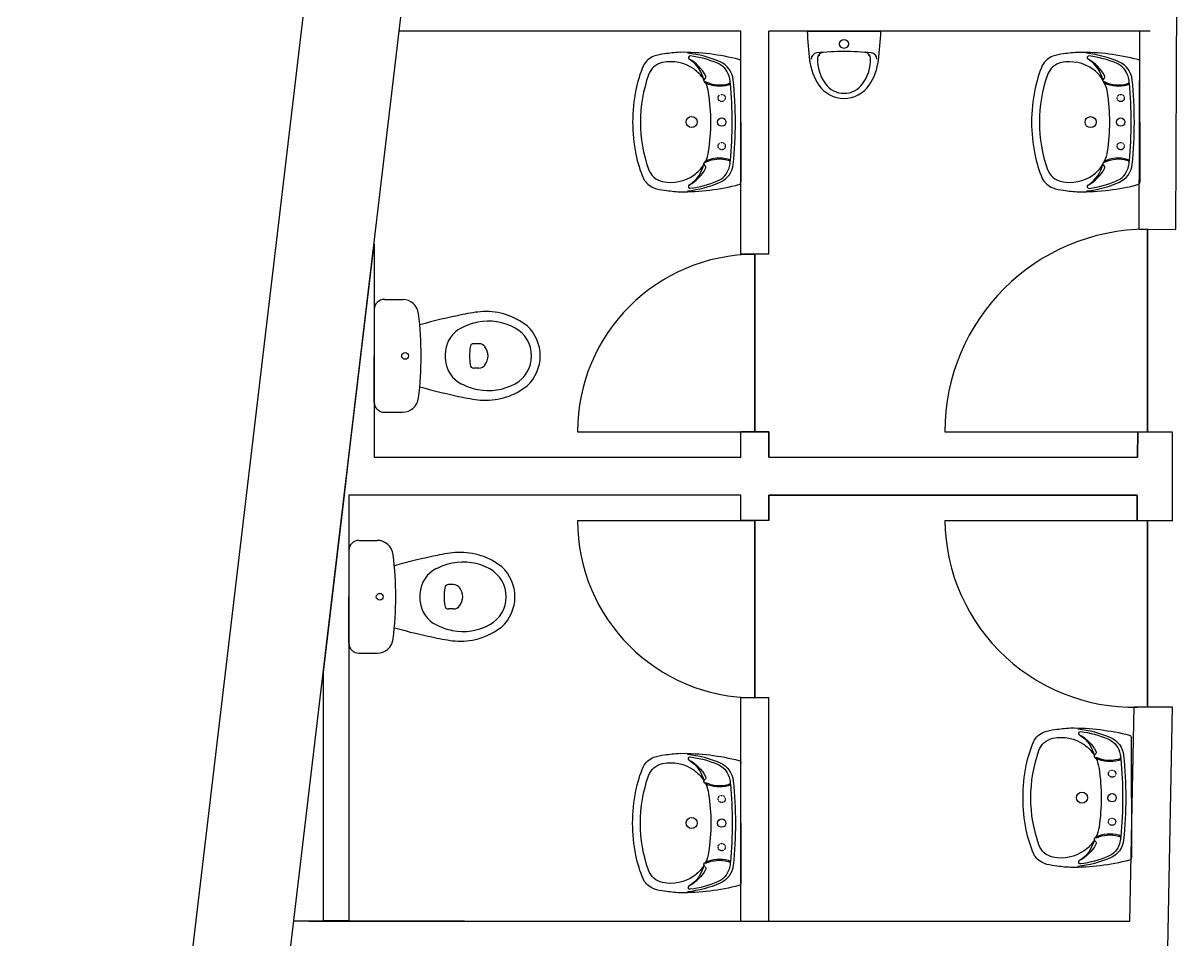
# Model space of a CAD drawing. Header units: millimetres. Extents: x 88 to 97873, y 32 to 55088.
# Drawn here: x 88 to 4624, y 12719 to 16325 of the extents above; entities that cross this region are included whole.
import ezdxf

# ---------------------------------------------------------------- set-up
doc = ezdxf.new("R2010")
doc.units = ezdxf.units.MM
doc.header["$LTSCALE"] = 0.3
doc.linetypes.add('RAYITAS', pattern=[0.375, 0.25, -0.125])
doc.layers.add('Ligação exterior', color=171, linetype='Continuous')
doc.layers.add('Planta', color=7, linetype='Continuous')

# ---------------------------------------------------------------- blocks, each defined once
blk = doc.blocks.new('piso 0')
at = {"layer": 'Planta', "color": 7, "linetype": 'Continuous'}
for p, q in [((2086.7, 23937.8), (87.6, 7063.1)), ((1783.4, 18137.8), (518.8, 7463.1)), ((4475.6, 15515), (4478.6, 16293.1))]:
    blk.add_line(p, q, dxfattribs=at)
at = {"layer": 'Planta', "color": 7, "ltscale": 0.05}
for p, q in [((4620.2, 15513.9), (4624.1, 16542.3)), ((2910.1, 15413.3), (2910.1, 16293.1)), ((3019.8, 15415.8), (3019.8, 16293.1)), ((3170.8, 16293.1), (3460, 16293.1)), ((3276.8, 16293.1), (3307.8, 16293.1)), ((4475.6, 15515), (4620.2, 15513.9)), ((4507.8, 14717.9), (4507.8, 15514.8)), ((4507.8, 15514.8), (4507.8, 14717.9)), ((1368.4, 14618.2), (1468.1, 15455.6)), ((1468.1, 15455.6), (1468.1, 14618.2)), ((3019.8, 15415.8), (2910.1, 15415.8)), ((2965, 14717.9), (2965, 15415.8)), ((2965, 15415.8), (2965, 14717.9)), ((2267.4, 14717.9), (2965, 14717.9)), ((2910.1, 14618.2), (2910.1, 14717.9)), ((3019.8, 14717.9), (2910.1, 14717.9)), ((2910.1, 14618.2), (2910.1, 14717.9)), ((2910.1, 14717.9), (3019.8, 14717.9)), ((3019.8, 14618.2), (3019.8, 14717.9)), ((3019.8, 14717.9), (3019.8, 14618.2)), ((3711.4, 14717.9), (4507.8, 14717.9)), ((4469, 14618.1), (4469.8, 14717.9)), ((4469.8, 14717.9), (4605.1, 14717.9)), ((4469.8, 14717.9), (4605.1, 14717.9)), ((4469.8, 14717.9), (4605.1, 14717.9)), ((4605.1, 14717.9), (4605.1, 14368.2)), ((4605.1, 14717.9), (4605.1, 14368.2)), ((1350.8, 14468.6), (1368.4, 14618.2)), ((1468.1, 14618.2), (2910.1, 14618.2)), ((3019.8, 14618.2), (4469, 14618.1)), ((3019.8, 14618.2), (4469, 14618.1)), ((1268.7, 13772.7), (1350.8, 14468.6)), ((1368.4, 14468.6), (1368.4, 12794.3)), ((2910.1, 14468.6), (1368.4, 14468.6)), ((1368.4, 14468.6), (1368.4, 12794.3)), ((2910.1, 14368.9), (2910.1, 14468.6)), ((2910.1, 14368.9), (2910.1, 14468.6)), ((3019.8, 14468.6), (4467.9, 14468.5)), ((3019.8, 14368.9), (3019.8, 14468.6)), ((4467.9, 14468.5), (3019.8, 14468.6)), ((3019.8, 14468.6), (3019.8, 14368.9)), ((4467.2, 14369.2), (4467.9, 14468.5)), ((2267.4, 14368.9), (2965, 14368.9)), ((3019.8, 14368.9), (2910.1, 14368.9)), ((3019.8, 14368.9), (2910.1, 14368.9)), ((2965, 14368.9), (2965, 13671)), ((2965, 13671), (2965, 14368.9)), ((3711.4, 14368.9), (4507.8, 14368.9)), ((4467.2, 14369.2), (4605.1, 14368.2)), ((4605.1, 14368.2), (4467.2, 14369.2)), ((4507.8, 14368.9), (4507.8, 13636)), ((4507.8, 13636), (4507.8, 14368.9)), ((1268.7, 12794.3), (1268.7, 13772.7)), ((2910.2, 12793.7), (2910.1, 13671)), ((3019.8, 13671), (2910.1, 13671)), ((3019.9, 12793.7), (3019.8, 13671)), ((4438.6, 12793.7), (4455.5, 13636.4)), ((4455.5, 13636.4), (4606, 13636.4)), ((4606, 13636.4), (4473.8, 7063.1)), ((1823.3, 12793.7), (1153.2, 12793.2)), ((1211.1, 12793.7), (2965.1, 12793.7)), ((1368.4, 12794.3), (1268.7, 12794.3)), ((1268.7, 12794.3), (1268.7, 12794.3)), ((1823.3, 12793.7), (4438.6, 12793.7))]:
    blk.add_line(p, q, dxfattribs=at)
at = {"layer": 'Planta', "color": 7}
for p, q in [((2910.1, 16293.1), (1565.9, 16293.1)), ((4519.1, 16293.1), (3019.8, 16293.1)), ((4469.8, 14717.9), (4469, 14618.1)), ((4469.8, 14717.9), (4469, 14618.1)), ((4467.9, 14468.5), (4467.2, 14369.2)), ((4455.5, 13636.4), (4605.1, 13635.3)), ((1823.3, 12793.9), (1153.2, 12793.4)), ((1823.3, 12793.9), (1153.2, 12793.4))]:
    blk.add_line(p, q, dxfattribs=at)
at = {"layer": 'Planta'}
for p, q in [((2910.1, 15935.9), (2910.1, 16171.6)), ((2910.1, 15935.9), (2910.1, 16171.6)), ((4478.6, 15935.7), (4478.6, 16171.4)), ((2910.1, 15935.9), (2910.1, 15700.2)), ((2910.1, 15935.9), (2910.1, 15700.2)), ((4478.6, 15935.7), (4478.6, 15700)), ((1468.1, 15198.4), (1468.1, 15016.4)), ((1508, 15238.2), (1579.4, 15238.2)), ((1879.9, 15064.3), (1859.8, 15064.3)), ((1468.1, 14834.5), (1468.1, 15016.4)), ((1879.9, 14968.6), (1859.8, 14968.6)), ((1508, 14794.6), (1579.4, 14794.6)), ((1408.3, 14290.8), (1479.7, 14290.8)), ((1368.4, 14250.9), (1368.4, 14069)), ((1780.2, 14116.8), (1760.1, 14116.8)), ((1368.4, 13887), (1368.4, 14069)), ((1780.2, 14021.1), (1760.1, 14021.1)), ((1408.3, 13847.1), (1479.7, 13847.1)), ((4445, 13278.8), (4445, 13514.5)), ((2910.1, 13179.1), (2910.1, 13414.8)), ((4445, 13278.8), (4445, 13043.1)), ((2910.1, 13179.1), (2910.1, 12943.4))]:
    blk.add_line(p, q, dxfattribs=at)
at = {"layer": 'Planta', "color": 7, "ltscale": 0.05}
blk.add_circle((3315.4, 16243.2), 17.4, dxfattribs=at)
at = {"layer": 'Planta', "linetype": 'RAYITAS'}
for centre in [(2834.4, 16030.5), (2834.4, 16030.5), (4402.9, 16030.4), (2834.4, 15841.2), (2834.4, 15841.2), (4402.9, 15841.1), (4369.2, 13373.5), (2834.4, 13273.8), (4369.2, 13184.2), (2834.4, 13084.5)]:
    blk.add_circle(centre, 14.2, dxfattribs=at)
at = {"layer": 'Planta'}
for centre, radius in [((2716.1, 15935.9), 21.8), ((2716.1, 15935.9), 21.8), ((2834.4, 15935.9), 16.6), ((2834.4, 15935.9), 16.6), ((4284.6, 15935.7), 21.8), ((4402.9, 15935.7), 16.6), ((1589.7, 15016.4), 13.5), ((1589.7, 15016.4), 13.5), ((1490, 14069), 13.5), ((1490, 14069), 13.5), ((4250.9, 13278.8), 21.8), ((4369.2, 13278.8), 16.6), ((2716.1, 13179.1), 21.8), ((2834.4, 13179.1), 16.6)]:
    blk.add_circle(centre, radius, dxfattribs=at)
at = {"layer": 'Planta', "color": 7, "ltscale": 0.05}
for centre, radius, start, end in [((4565.7, 16346.2), 1395.8, 182.1803, 186.902), ((2065.2, 16346.2), 1395.8, 353.098, 357.8197), ((3210.8, 16182.8), 24.9, 96.1787, 179.6284), ((3315.4, 15216.3), 997, 90, 96.1787), ((3235.8, 16185.1), 24.9, 94.7005, 178.5474), ((3266.6, 16188.7), 49.9, 162.6845, 170.4634), ((3315.4, 15216.3), 997, 83.8213, 90), ((3395.1, 16185.1), 24.9, 1.4526, 85.2995), ((3364.3, 16188.7), 49.9, 9.5366, 17.3155), ((3420, 16182.8), 24.9, 0.3716, 83.8213), ((3397.7, 16204.8), 219.3, 186.902, 214.3731), ((3370.3, 16181.7), 159.5, 178.5474, 216.6603), ((3260.5, 16181.7), 159.5, 323.3397, 1.4526), ((3233.1, 16204.8), 219.3, 325.6269, 353.098), ((3315.4, 16148.5), 119.6, 214.3731, 270), ((3315.4, 16138.6), 89.7, 215.476, 270), ((3315.4, 16138.6), 89.7, 270, 324.524), ((3315.4, 16148.5), 119.6, 270, 325.6269), ((4507.8, 14717.9), 796.4, 90, 180), ((2965, 14717.9), 697.5, 90, 180), ((2965, 14368.9), 697.5, 180, 270), ((4455.4, 14378.6), 744, 180.7474, 274.0428)]:
    blk.add_arc(centre, radius, start, end, dxfattribs=at)
at = {"layer": 'Planta'}
for centre, radius, start, end in [((1508, 15198.4), 39.9, 90, 180), ((1579.4, 15174.4), 63.8, 6.7931, 90), ((252.7, 15016.4), 1399.8, 0, 6.7931), ((2315.2, 12737.1), 2492.5, 101.5744, 105.544), ((1942.4, 14594.4), 598.2, 94.3794, 102.2907), ((1917.8, 14937.6), 215.4, 60.8839, 101.6195), ((1907.1, 14931.9), 259.2, 51.2869, 92.3028), ((1862.9, 15023.4), 115.3, 117.4027, 173.7581), ((1924.6, 14904.4), 249.3, 101.6195, 117.4027), ((1961.6, 15016.4), 125.2, 0, 60.8839), ((1961.6, 15016.4), 159.5, 0, 47.5638), ((1859.8, 15049.3), 15, 90, 173.3508), ((1879.9, 15034.4), 29.9, 36.8699, 90), ((252.7, 15016.4), 1399.8, 353.2069, 0), ((1926.7, 15016.4), 179.5, 173.7581, 180), ((1926.7, 15016.4), 179.5, 180, 186.2419), ((2142.1, 15016.4), 299.1, 173.3508, 180), ((2142.1, 15016.4), 299.1, 180, 186.6492), ((1855.9, 15016.4), 59.8, 0, 36.8699), ((1855.9, 15016.4), 59.8, 323.1301, 0), ((1961.6, 15016.4), 125.2, 299.1161, 0), ((1961.6, 15016.4), 159.5, 312.4362, 0), ((1862.9, 15009.4), 115.3, 186.2419, 242.5973), ((1859.8, 14983.5), 15, 186.6492, 270), ((1879.9, 14998.5), 29.9, 270, 323.1301), ((2315.2, 17295.8), 2492.5, 254.456, 258.4256), ((1924.6, 15128.4), 249.3, 242.5973, 258.3805), ((1917.8, 15095.2), 215.4, 258.3805, 299.1161), ((1907.1, 15100.9), 259.2, 267.6972, 308.7131), ((1508, 14834.5), 39.9, 180, 270), ((1579.4, 14858.4), 63.8, 270, 353.2069), ((1942.4, 15438.4), 598.2, 257.7093, 265.6206), ((1408.3, 14250.9), 39.9, 90, 180), ((1479.7, 14227), 63.8, 6.7931, 90), ((153, 14069), 1399.8, 0, 6.7931), ((2215.5, 11789.6), 2492.5, 101.5744, 105.544), ((1824.9, 13957), 249.3, 101.6195, 117.4027), ((1842.7, 13647), 598.2, 94.3794, 102.2907), ((1818.1, 13990.2), 215.4, 60.8839, 101.6195), ((1807.4, 13984.4), 259.2, 51.2869, 92.3028), ((1763.2, 14075.9), 115.3, 117.4027, 173.7581), ((1861.9, 14069), 125.2, 0, 60.8839), ((1861.9, 14069), 159.5, 0, 47.5638), ((1760.1, 14101.9), 15, 90, 173.3508), ((1780.2, 14086.9), 29.9, 36.8699, 90), ((153, 14069), 1399.8, 353.2069, 0), ((1827, 14069), 179.5, 173.7581, 180), ((1827, 14069), 179.5, 180, 186.2419), ((2042.4, 14069), 299.1, 173.3508, 180), ((2042.4, 14069), 299.1, 180, 186.6492), ((1756.2, 14069), 59.8, 0, 36.8699), ((1756.2, 14069), 59.8, 323.1301, 0), ((1861.9, 14069), 125.2, 299.1161, 0), ((1861.9, 14069), 159.5, 312.4362, 0), ((1763.2, 14062), 115.3, 186.2419, 242.5973), ((1760.1, 14036), 15, 186.6492, 270), ((1780.2, 14051), 29.9, 270, 323.1301), ((2215.5, 16348.3), 2492.5, 254.456, 258.4256), ((1824.9, 14180.9), 249.3, 242.5973, 258.3805), ((1818.1, 14147.7), 215.4, 258.3805, 299.1161), ((1807.4, 14153.5), 259.2, 267.6972, 308.7131), ((1408.3, 13887), 39.9, 180, 270), ((1479.7, 13910.9), 63.8, 270, 353.2069), ((1842.7, 14490.9), 598.2, 257.7093, 265.6206)]:
    blk.add_arc(centre, radius, start, end, dxfattribs=at)
for centre, major_axis, ratio, start_param, end_param in [((2630.6, 16013.7), (-193.2, 0), 0.991171, -1.460672, -1.24133), ((2630.6, 16013.7), (-193.2, 0), 0.991171, -1.460672, -1.24133), ((2709.9, 15514.8), (-702.6, 0), 0.991171, -1.51511, -1.427145), ((2709.9, 15514.8), (-702.6, 0), 0.991171, -1.51511, -1.427145), ((2679.6, 15339.7), (-878.2, 0), 0.991171, 4.456115, 4.722453), ((2679.6, 15339.7), (-878.2, 0), 0.991171, 4.456115, 4.722453), ((2651.9, 15774), (439.1, 0), 0.991171, 1.158681, 1.460257), ((2651.9, 15774), (439.1, 0), 0.991171, 1.158681, 1.460257), ((2709.9, 16189.5), (7.03, 0), 0.991171, 1.433222, 4.210127), ((2709.9, 16189.5), (7.03, 0), 0.991171, 1.433222, 4.210127), ((2651.9, 15774.1), (430.1, 0), 0.991171, 1.174735, 1.433222), ((2651.9, 15774.1), (430.1, 0), 0.991171, 1.174735, 1.433222), ((4199.1, 16013.5), (-193.2, 0), 0.991171, -1.460672, -1.24133), ((4278.4, 15514.6), (-702.6, 0), 0.991171, -1.51511, -1.427145), ((4248.2, 15339.5), (-878.2, 0), 0.991171, 4.456115, 4.722453), ((4220.4, 15773.9), (439.1, 0), 0.991171, 1.158681, 1.460257), ((4278.4, 16189.4), (7.03, 0), 0.991171, 1.433222, 4.210127), ((4220.4, 15773.9), (430.1, 0), 0.991171, 1.174735, 1.433222), ((3012.8, 15957.1), (526.9, 0), 0.991171, 2.746985, 2.93858), ((3012.8, 15957.1), (526.9, 0), 0.991171, 2.746985, 2.93858), ((2596.5, 16121.8), (79, 0), 0.991171, 1.938746, 2.662646), ((2596.5, 16121.8), (79, 0), 0.991171, 1.938746, 2.662646), ((2617.1, 16097.4), (-74.6, 0), 0.991171, -1.368013, -0.334623), ((2617.1, 16097.4), (-74.6, 0), 0.991171, -1.368013, -0.334623), ((2633.9, 16016.4), (158.1, 0), 0.991171, 0.959706, 1.77358), ((2633.9, 16016.4), (158.1, 0), 0.991171, 0.959706, 1.77358), ((2629.1, 16043.8), (-160.7, 0), 0.991171, 3.629687, 4.20966), ((2633.9, 16072.6), (133.4, 0), 0.991171, 0.20352, 0.995013), ((2629.1, 16043.8), (-160.7, 0), 0.991171, 3.629687, 4.20966), ((2633.9, 16072.6), (133.4, 0), 0.991171, 0.20352, 0.995013), ((2787.3, 16095.2), (-79, 0), 0.991171, 3.419351, 4.316328), ((2787.3, 16095.2), (-79, 0), 0.991171, 3.419351, 4.316328), ((2792.8, 16093.5), (-87.4, 0), 0.991171, 3.242292, 4.300273), ((2792.8, 16093.5), (-87.4, 0), 0.991171, 3.242292, 4.300273), ((2899.6, 16171.6), (-10.5, 0), 0.991171, 3.141593, 4.456115), ((2899.6, 16171.6), (-10.5, 0), 0.991171, 3.141593, 4.456115), ((4581.3, 15956.9), (526.9, 0), 0.991171, 2.746985, 2.93858), ((4165, 16121.6), (79, 0), 0.991171, 1.938746, 2.662646), ((4185.6, 16097.2), (-74.6, 0), 0.991171, -1.368013, -0.334623), ((4202.4, 16016.2), (158.1, 0), 0.991171, 0.959706, 1.77358), ((4197.6, 16043.7), (-160.7, 0), 0.991171, 3.629687, 4.20966), ((4202.4, 16072.4), (133.4, 0), 0.991171, 0.20352, 0.995013), ((4355.9, 16095), (-79, 0), 0.991171, 3.419351, 4.316328), ((4361.3, 16093.3), (-87.4, 0), 0.991171, 3.242292, 4.300273), ((4468.1, 16171.4), (-10.5, 0), 0.991171, 3.141593, 4.456115), ((3085.8, 15935.9), (-570.8, 0), 0.991171, -0.334623, 0), ((3085.8, 15935.9), (-570.8, 0), 0.991171, -0.334623, 0), ((2644, 16030.7), (140.5, 0), 0.991171, 0.554363, 0.959706), ((2644, 16030.7), (140.5, 0), 0.991171, 0.554363, 0.959706), ((2775.1, 16099.3), (10.5, 0), 0.991171, 2.226149, 4.280464), ((2775.1, 16099.3), (10.5, 0), 0.991171, 2.226149, 4.280464), ((2763.3, 16114.5), (8.78, 0), 0.991171, -0.915444, 0.488094), ((2763.3, 16114.5), (8.78, 0), 0.991171, -0.915444, 0.488094), ((2711.3, 16073.7), (158.1, 0), 0.991171, 0.128663, 0.277758), ((2711.3, 16073.7), (158.1, 0), 0.991171, 0.128663, 0.277758), ((4654.3, 15935.7), (-570.8, 0), 0.991171, -0.334623, 0), ((4212.5, 16030.5), (140.5, 0), 0.991171, 0.554363, 0.959706), ((4343.6, 16099.1), (10.5, 0), 0.991171, 2.226149, 4.280464), ((4331.8, 16114.3), (8.78, 0), 0.991171, -0.915444, 0.488094), ((4279.8, 16073.5), (158.1, 0), 0.991171, 0.128663, 0.277758), ((3142.9, 15935.9), (-658.7, 0), 0.991171, -0.194973, 0), ((3142.9, 15935.9), (-658.7, 0), 0.991171, -0.194973, 0), ((2771.9, 16092.5), (0.961, 0.961), 1, 0.321209, 2.567077), ((2771.9, 16092.5), (0.961, 0.961), 1, 0.321209, 2.567077), ((2825.8, 16208.4), (-131.7, 0), 0.991171, 1.138661, 1.836617), ((2825.8, 16208.4), (-131.7, 0), 0.991171, 1.138661, 1.836617), ((2644, 16030.7), (-140.5, 0), 0.991171, 3.289265, 3.577621), ((2644, 16030.7), (-140.5, 0), 0.991171, 3.289265, 3.577621), ((2825.8, 16208.4), (-127.3, 0), 0.991171, 1.138661, 1.836617), ((2825.8, 16208.4), (-127.3, 0), 0.991171, 1.138661, 1.836617), ((2858.1, 16096.9), (10.5, 0), 0.991171, -1.455804, -0.307044), ((2858.1, 16096.9), (10.5, 0), 0.991171, -1.455804, -0.307044), ((2857.7, 16092.4), (-10.5, 0), 0.991171, 1.836617, 3.270256), ((2857.7, 16092.4), (-10.5, 0), 0.991171, 1.836617, 3.270256), ((1219.5, 15935.9), (-1656.3, 0), 0.991171, 3.141593, 3.234819), ((1219.5, 15935.9), (-1656.3, 0), 0.991171, 3.141593, 3.234819), ((1219.5, 15935.9), (1668.6, 0), 0.991171, 0, 0.100699), ((1219.5, 15935.9), (1668.6, 0), 0.991171, 0, 0.100699), ((4711.4, 15935.7), (-658.7, 0), 0.991171, -0.194973, 0), ((4340.4, 16092.4), (0.961, 0.961), 1, 0.321209, 2.567077), ((4394.3, 16208.2), (-131.7, 0), 0.991171, 1.138661, 1.836617), ((4212.5, 16030.5), (-140.5, 0), 0.991171, 3.289265, 3.577621), ((4394.3, 16208.2), (-127.3, 0), 0.991171, 1.138661, 1.836617), ((4426.6, 16096.8), (10.5, 0), 0.991171, -1.455804, -0.307044), ((4426.2, 16092.3), (-10.5, 0), 0.991171, 1.836617, 3.270256), ((2788.1, 15935.7), (-1656.3, 0), 0.991171, 3.141593, 3.234819), ((2788.1, 15935.7), (1668.6, 0), 0.991171, 0, 0.100699), ((2001.2, 15935.9), (-790.4, 0), 0.991171, 3.141593, 3.289265), ((2001.2, 15935.9), (-790.4, 0), 0.991171, 3.141593, 3.289265), ((3569.7, 15935.7), (-790.4, 0), 0.991171, 3.141593, 3.289265), ((3142.9, 15935.9), (658.7, 0), 0.991171, 3.141593, 3.336566), ((3142.9, 15935.9), (658.7, 0), 0.991171, 3.141593, 3.336566), ((3085.8, 15935.9), (570.8, 0), 0.991171, 3.141593, 3.476216), ((3085.8, 15935.9), (570.8, 0), 0.991171, 3.141593, 3.476216), ((2001.2, 15935.9), (790.4, 0), 0.991171, -0.147672, 0), ((2001.2, 15935.9), (790.4, 0), 0.991171, -0.147672, 0), ((1219.5, 15935.9), (1656.3, 0), 0.991171, -0.093227, 0), ((1219.5, 15935.9), (1656.3, 0), 0.991171, -0.093227, 0), ((1219.5, 15935.9), (-1668.6, 0), 0.991171, 3.040894, 3.141593), ((1219.5, 15935.9), (-1668.6, 0), 0.991171, 3.040894, 3.141593), ((4711.4, 15935.7), (658.7, 0), 0.991171, 3.141593, 3.336566), ((4654.3, 15935.7), (570.8, 0), 0.991171, 3.141593, 3.476216), ((3569.7, 15935.7), (790.4, 0), 0.991171, -0.147672, 0), ((2788.1, 15935.7), (1656.3, 0), 0.991171, -0.093227, 0), ((2788.1, 15935.7), (-1668.6, 0), 0.991171, 3.040894, 3.141593), ((3012.8, 15914.7), (-526.9, 0), 0.991171, 0.203013, 0.394608), ((3012.8, 15914.7), (-526.9, 0), 0.991171, 0.203013, 0.394608), ((2825.8, 15663.4), (131.7, 0), 0.991171, 1.304975, 2.002931), ((2825.8, 15663.4), (131.7, 0), 0.991171, 1.304975, 2.002931), ((2644, 15841.1), (140.5, 0), 0.991171, -0.436028, -0.147672), ((2644, 15841.1), (140.5, 0), 0.991171, -0.436028, -0.147672), ((2825.8, 15663.4), (127.3, 0), 0.991171, 1.304975, 2.002931), ((2825.8, 15663.4), (127.3, 0), 0.991171, 1.304975, 2.002931), ((2857.7, 15779.3), (10.5, 0), 0.991171, -0.128663, 1.304975), ((2857.7, 15779.3), (10.5, 0), 0.991171, -0.128663, 1.304975), ((4581.3, 15914.5), (-526.9, 0), 0.991171, 0.203013, 0.394608), ((4394.3, 15663.3), (131.7, 0), 0.991171, 1.304975, 2.002931), ((4212.5, 15840.9), (140.5, 0), 0.991171, -0.436028, -0.147672), ((4394.3, 15663.3), (127.3, 0), 0.991171, 1.304975, 2.002931), ((4426.2, 15779.2), (10.5, 0), 0.991171, -0.128663, 1.304975), ((2617.1, 15774.4), (74.6, 0), 0.991171, 3.476216, 4.509606), ((2617.1, 15774.4), (74.6, 0), 0.991171, 3.476216, 4.509606), ((2633.9, 15799.2), (-133.4, 0), 0.991171, 2.14658, 2.938073), ((2633.9, 15799.2), (-133.4, 0), 0.991171, 2.14658, 2.938073), ((2629.1, 15828), (160.7, 0), 0.991171, -1.068067, -0.488094), ((2629.1, 15828), (160.7, 0), 0.991171, -1.068067, -0.488094), ((2644, 15841.1), (-140.5, 0), 0.991171, 2.181887, 2.587229), ((2644, 15841.1), (-140.5, 0), 0.991171, 2.181887, 2.587229), ((2775.1, 15772.5), (-10.5, 0), 0.991171, -1.138872, 0.915444), ((2775.1, 15772.5), (-10.5, 0), 0.991171, -1.138872, 0.915444), ((2763.3, 15757.3), (-8.78, 0), 0.991171, 2.653498, 4.057036), ((2763.3, 15757.3), (-8.78, 0), 0.991171, 2.653498, 4.057036), ((2771.9, 15779.3), (-0.961, 0.961), 1, 0.574515, 2.820384), ((2771.9, 15779.3), (-0.961, 0.961), 1, 0.574515, 2.820384), ((2787.3, 15776.6), (79, 0), 0.991171, -1.174735, -0.277758), ((2787.3, 15776.6), (79, 0), 0.991171, -1.174735, -0.277758), ((2792.8, 15778.3), (87.4, 0), 0.991171, -1.158681, -0.100699), ((2792.8, 15778.3), (87.4, 0), 0.991171, -1.158681, -0.100699), ((2858.1, 15774.8), (-10.5, 0), 0.991171, 3.448637, 4.597396), ((2858.1, 15774.8), (-10.5, 0), 0.991171, 3.448637, 4.597396), ((2711.3, 15798.1), (-158.1, 0), 0.991171, 2.863834, 3.01293), ((2711.3, 15798.1), (-158.1, 0), 0.991171, 2.863834, 3.01293), ((4185.6, 15774.2), (74.6, 0), 0.991171, 3.476216, 4.509606), ((4202.4, 15799.1), (-133.4, 0), 0.991171, 2.14658, 2.938073), ((4197.6, 15827.8), (160.7, 0), 0.991171, -1.068067, -0.488094), ((4212.5, 15840.9), (-140.5, 0), 0.991171, 2.181887, 2.587229), ((4343.6, 15772.3), (-10.5, 0), 0.991171, -1.138872, 0.915444), ((4331.8, 15757.2), (-8.78, 0), 0.991171, 2.653498, 4.057036), ((4340.4, 15779.1), (-0.961, 0.961), 1, 0.574515, 2.820384), ((4355.9, 15776.5), (79, 0), 0.991171, -1.174735, -0.277758), ((4361.3, 15778.2), (87.4, 0), 0.991171, -1.158681, -0.100699), ((4426.6, 15774.7), (-10.5, 0), 0.991171, 3.448637, 4.597396), ((4279.8, 15797.9), (-158.1, 0), 0.991171, 2.863834, 3.01293), ((2596.5, 15750), (-79, 0), 0.991171, 0.478947, 1.202847), ((2596.5, 15750), (-79, 0), 0.991171, 0.478947, 1.202847), ((2633.9, 15855.4), (-158.1, 0), 0.991171, 1.368013, 2.181887), ((2633.9, 15855.4), (-158.1, 0), 0.991171, 1.368013, 2.181887), ((2651.9, 16097.8), (-439.1, 0), 0.991171, 1.681336, 1.982912), ((2651.9, 16097.8), (-439.1, 0), 0.991171, 1.681336, 1.982912), ((2651.9, 16097.7), (-430.1, 0), 0.991171, 1.708371, 1.966858), ((2651.9, 16097.7), (-430.1, 0), 0.991171, 1.708371, 1.966858), ((2899.6, 15700.2), (10.5, 0), 0.991171, -1.314522, 0), ((2899.6, 15700.2), (10.5, 0), 0.991171, -1.314522, 0), ((4165, 15749.9), (-79, 0), 0.991171, 0.478947, 1.202847), ((4202.4, 15855.2), (-158.1, 0), 0.991171, 1.368013, 2.181887), ((4220.4, 16097.6), (-439.1, 0), 0.991171, 1.681336, 1.982912), ((4220.4, 16097.5), (-430.1, 0), 0.991171, 1.708371, 1.966858), ((4468.1, 15700), (10.5, 0), 0.991171, -1.314522, 0), ((2630.6, 15858.1), (193.2, 0), 0.991171, 4.382923, 4.602265), ((2630.6, 15858.1), (193.2, 0), 0.991171, 4.382923, 4.602265), ((2709.9, 16357), (702.6, 0), 0.991171, 4.568738, 4.656703), ((2709.9, 16357), (702.6, 0), 0.991171, 4.568738, 4.656703), ((2679.6, 16532.1), (878.2, 0), 0.991171, 4.702325, 4.968663), ((2679.6, 16532.1), (878.2, 0), 0.991171, 4.702325, 4.968663), ((2709.9, 15682.3), (-7.03, 0), 0.991171, -1.068534, 1.708371), ((2709.9, 15682.3), (-7.03, 0), 0.991171, -1.068534, 1.708371), ((4199.1, 15858), (193.2, 0), 0.991171, 4.382923, 4.602265), ((4278.4, 16356.8), (702.6, 0), 0.991171, 4.568738, 4.656703), ((4248.2, 16532), (878.2, 0), 0.991171, 4.702325, 4.968663), ((4278.4, 15682.1), (-7.03, 0), 0.991171, -1.068534, 1.708371)]:
    blk.add_ellipse(centre, major_axis=major_axis, ratio=ratio, start_param=start_param, end_param=end_param, dxfattribs=at)
at = {"layer": 'Planta', "extrusion": (0, 0, -1)}
for centre, major_axis, ratio, start_param, end_param in [((4131.3, 13464.7), (79, 0), 0.991171, 3.620539, 4.344439), ((4165.4, 13356.6), (-193.2, 0), 0.991171, 1.24133, 1.460672), ((4168.7, 13359.3), (158.1, 0), 0.991171, 4.509606, 5.323479), ((4244.8, 12857.7), (-702.6, 0), 0.991171, 1.427145, 1.51511), ((4214.5, 12682.6), (-878.2, 0), 0.991171, 1.560732, 1.82707), ((4186.7, 13117), (439.1, 0), 0.991171, -1.460257, -1.158681), ((4244.8, 13532.4), (7.03, 0), 0.991171, 2.073058, 4.849963), ((4168.8, 13415.5), (133.4, 0), 0.991171, -0.995013, -0.20352), ((4163.9, 13386.8), (-160.7, 0), 0.991171, 2.073526, 2.653498), ((4186.7, 13117), (430.1, 0), 0.991171, -1.433222, -1.174735), ((4434.4, 13514.5), (-10.5, 0), 0.991171, 1.82707, 3.141593), ((4547.6, 13300), (526.9, 0), 0.991171, 3.344606, 3.5362), ((4151.9, 13440.3), (-74.6, 0), 0.991171, 0.334623, 1.368013), ((4178.8, 13373.6), (140.5, 0), 0.991171, -0.959706, -0.554363), ((4322.2, 13438.1), (-79, 0), 0.991171, 1.966858, 2.863834), ((4327.6, 13436.4), (-87.4, 0), 0.991171, 1.982912, 3.040894), ((2596.5, 13365), (79, 0), 0.991171, 3.620539, 4.344439), ((2630.6, 13256.9), (-193.2, 0), 0.991171, 1.24133, 1.460672), ((2709.9, 12758), (-702.6, 0), 0.991171, 1.427145, 1.51511), ((2679.6, 12582.9), (-878.2, 0), 0.991171, 1.560732, 1.82707), ((2651.9, 13017.2), (439.1, 0), 0.991171, -1.460257, -1.158681), ((2709.9, 13432.7), (7.03, 0), 0.991171, 2.073058, 4.849963), ((2651.9, 13017.3), (430.1, 0), 0.991171, -1.433222, -1.174735), ((4620.6, 13278.8), (-570.8, 0), 0.991171, 0, 0.334623), ((4309.9, 13442.2), (10.5, 0), 0.991171, 2.002721, 4.057036), ((4298.1, 13457.4), (8.78, 0), 0.991171, -0.488094, 0.915444), ((4306.7, 13435.4), (0.961, 0.961), 1, 3.716108, 5.961976), ((4360.7, 13551.3), (-131.7, 0), 0.991171, 4.446568, 5.144524), ((4178.8, 13373.6), (-140.5, 0), 0.991171, 2.705564, 2.993921), ((4360.7, 13551.3), (-127.3, 0), 0.991171, 4.446568, 5.144524), ((4392.9, 13439.9), (10.5, 0), 0.991171, 0.307044, 1.455804), ((4392.5, 13435.4), (-10.5, 0), 0.991171, 3.01293, 4.446568), ((4246.2, 13416.6), (158.1, 0), 0.991171, -0.277758, -0.128663), ((2754.4, 13278.8), (-1656.3, 0), 0.991171, 3.048366, 3.141593), ((2754.4, 13278.8), (1668.6, 0), 0.991171, -0.100699, 0), ((3012.8, 13200.3), (526.9, 0), 0.991171, 3.344606, 3.5362), ((2617.1, 13340.6), (-74.6, 0), 0.991171, 0.334623, 1.368013), ((2633.9, 13259.6), (158.1, 0), 0.991171, 4.509606, 5.323479), ((2633.9, 13315.8), (133.4, 0), 0.991171, -0.995013, -0.20352), ((2629.1, 13287.1), (-160.7, 0), 0.991171, 2.073526, 2.653498), ((2644, 13273.9), (140.5, 0), 0.991171, -0.959706, -0.554363), ((2787.3, 13338.4), (-79, 0), 0.991171, 1.966858, 2.863834), ((2792.8, 13336.7), (-87.4, 0), 0.991171, 1.982912, 3.040894), ((2899.6, 13414.8), (-10.5, 0), 0.991171, 1.82707, 3.141593), ((4677.7, 13278.8), (-658.7, 0), 0.991171, 0, 0.194973), ((3536, 13278.8), (-790.4, 0), 0.991171, 2.993921, 3.141593), ((3085.8, 13179.1), (-570.8, 0), 0.991171, 0, 0.334623), ((2775.1, 13342.5), (10.5, 0), 0.991171, 2.002721, 4.057036), ((2763.3, 13357.7), (8.78, 0), 0.991171, -0.488094, 0.915444), ((2711.3, 13316.9), (158.1, 0), 0.991171, -0.277758, -0.128663), ((1219.5, 13179.1), (1668.6, 0), 0.991171, -0.100699, 0), ((3142.9, 13179.1), (-658.7, 0), 0.991171, 0, 0.194973), ((2771.9, 13335.7), (0.961, 0.961), 1, 3.716108, 5.961976), ((2825.8, 13451.6), (-131.7, 0), 0.991171, 4.446568, 5.144524), ((2644, 13273.9), (-140.5, 0), 0.991171, 2.705564, 2.993921), ((2825.8, 13451.6), (-127.3, 0), 0.991171, 4.446568, 5.144524), ((2001.2, 13179.1), (-790.4, 0), 0.991171, 2.993921, 3.141593), ((2858.1, 13340.2), (10.5, 0), 0.991171, 0.307044, 1.455804), ((2857.7, 13335.7), (-10.5, 0), 0.991171, 3.01293, 4.446568), ((1219.5, 13179.1), (-1656.3, 0), 0.991171, 3.048366, 3.141593), ((4677.7, 13278.8), (658.7, 0), 0.991171, 2.946619, 3.141593), ((4620.6, 13278.8), (570.8, 0), 0.991171, 2.80697, 3.141593), ((3536, 13278.8), (790.4, 0), 0.991171, 0, 0.147672), ((2754.4, 13278.8), (1656.3, 0), 0.991171, 0, 0.093227), ((2754.4, 13278.8), (-1668.6, 0), 0.991171, 3.141593, 3.242292), ((3142.9, 13179.1), (658.7, 0), 0.991171, 2.946619, 3.141593), ((3085.8, 13179.1), (570.8, 0), 0.991171, 2.80697, 3.141593), ((2001.2, 13179.1), (790.4, 0), 0.991171, 0, 0.147672), ((1219.5, 13179.1), (1656.3, 0), 0.991171, 0, 0.093227), ((1219.5, 13179.1), (-1668.6, 0), 0.991171, 3.141593, 3.242292), ((4178.8, 13184), (140.5, 0), 0.991171, 0.147672, 0.436028), ((4547.6, 13257.6), (-526.9, 0), 0.991171, -0.394608, -0.203013), ((4168.8, 13142.2), (-133.4, 0), 0.991171, 3.345112, 4.136605), ((4178.8, 13184), (-140.5, 0), 0.991171, 3.695956, 4.101299), ((4309.9, 13115.4), (-10.5, 0), 0.991171, -0.915444, 1.138872), ((4306.7, 13122.2), (-0.961, 0.961), 1, 3.462802, 5.70867), ((4360.7, 13006.4), (131.7, 0), 0.991171, 4.280254, 4.97821), ((4360.7, 13006.4), (127.3, 0), 0.991171, 4.280254, 4.97821), ((4327.6, 13121.3), (87.4, 0), 0.991171, 0.100699, 1.158681), ((4392.9, 13117.8), (-10.5, 0), 0.991171, 1.685789, 2.834548), ((4392.5, 13122.3), (10.5, 0), 0.991171, -1.304975, 0.128663), ((4246.2, 13141), (-158.1, 0), 0.991171, 3.270256, 3.419351), ((4151.9, 13117.3), (74.6, 0), 0.991171, 1.77358, 2.80697), ((4168.7, 13198.3), (-158.1, 0), 0.991171, 4.101299, 4.915172), ((4163.9, 13170.9), (160.7, 0), 0.991171, 0.488094, 1.068067), ((4298.1, 13100.3), (-8.78, 0), 0.991171, 2.226149, 3.629687), ((4322.2, 13119.5), (79, 0), 0.991171, 0.277758, 1.174735), ((3012.8, 13157.9), (-526.9, 0), 0.991171, -0.394608, -0.203013), ((2775.1, 13015.7), (-10.5, 0), 0.991171, -0.915444, 1.138872), ((2771.9, 13022.5), (-0.961, 0.961), 1, 3.462802, 5.70867), ((2825.8, 12906.7), (131.7, 0), 0.991171, 4.280254, 4.97821), ((2644, 13084.3), (140.5, 0), 0.991171, 0.147672, 0.436028), ((2825.8, 12906.7), (127.3, 0), 0.991171, 4.280254, 4.97821), ((2858.1, 13018.1), (-10.5, 0), 0.991171, 1.685789, 2.834548), ((2857.7, 13022.6), (10.5, 0), 0.991171, -1.304975, 0.128663), ((2711.3, 13041.3), (-158.1, 0), 0.991171, 3.270256, 3.419351), ((4131.3, 13092.9), (-79, 0), 0.991171, -1.202847, -0.478947), ((4165.4, 13201.1), (193.2, 0), 0.991171, 1.68092, 1.900262), ((4214.5, 13875), (878.2, 0), 0.991171, 1.314522, 1.58086), ((4186.7, 13440.7), (-439.1, 0), 0.991171, 4.300273, 4.601849), ((4244.8, 13025.2), (-7.03, 0), 0.991171, 4.574815, 7.35172), ((4186.7, 13440.6), (-430.1, 0), 0.991171, 4.316328, 4.574815), ((4434.4, 13043.1), (10.5, 0), 0.991171, 0, 1.314522), ((2617.1, 13017.6), (74.6, 0), 0.991171, 1.77358, 2.80697), ((2633.9, 13042.5), (-133.4, 0), 0.991171, 3.345112, 4.136605), ((2629.1, 13071.2), (160.7, 0), 0.991171, 0.488094, 1.068067), ((2644, 13084.3), (-140.5, 0), 0.991171, 3.695956, 4.101299), ((2763.3, 13000.6), (-8.78, 0), 0.991171, 2.226149, 3.629687), ((2787.3, 13019.8), (79, 0), 0.991171, 0.277758, 1.174735), ((2792.8, 13021.6), (87.4, 0), 0.991171, 0.100699, 1.158681), ((4244.8, 13699.9), (702.6, 0), 0.991171, 1.626483, 1.714447), ((2596.5, 12993.2), (-79, 0), 0.991171, -1.202847, -0.478947), ((2633.9, 13098.6), (-158.1, 0), 0.991171, 4.101299, 4.915172), ((2679.6, 13775.3), (878.2, 0), 0.991171, 1.314522, 1.58086), ((2651.9, 13341), (-439.1, 0), 0.991171, 4.300273, 4.601849), ((2709.9, 12925.5), (-7.03, 0), 0.991171, 4.574815, 7.35172), ((2651.9, 13340.9), (-430.1, 0), 0.991171, 4.316328, 4.574815), ((2899.6, 12943.4), (10.5, 0), 0.991171, 0, 1.314522), ((2630.6, 13101.4), (193.2, 0), 0.991171, 1.68092, 1.900262), ((2709.9, 13600.2), (702.6, 0), 0.991171, 1.626483, 1.714447)]:
    blk.add_ellipse(centre, major_axis=major_axis, ratio=ratio, start_param=start_param, end_param=end_param, dxfattribs=at)

msp = doc.modelspace()

# ---------------------------------------------------------------- block references
at = {"layer": 'Ligação exterior', "color": 30}
msp.add_blockref('piso 0', (0, 0), dxfattribs=at)

doc.saveas('drawing.dxf')
